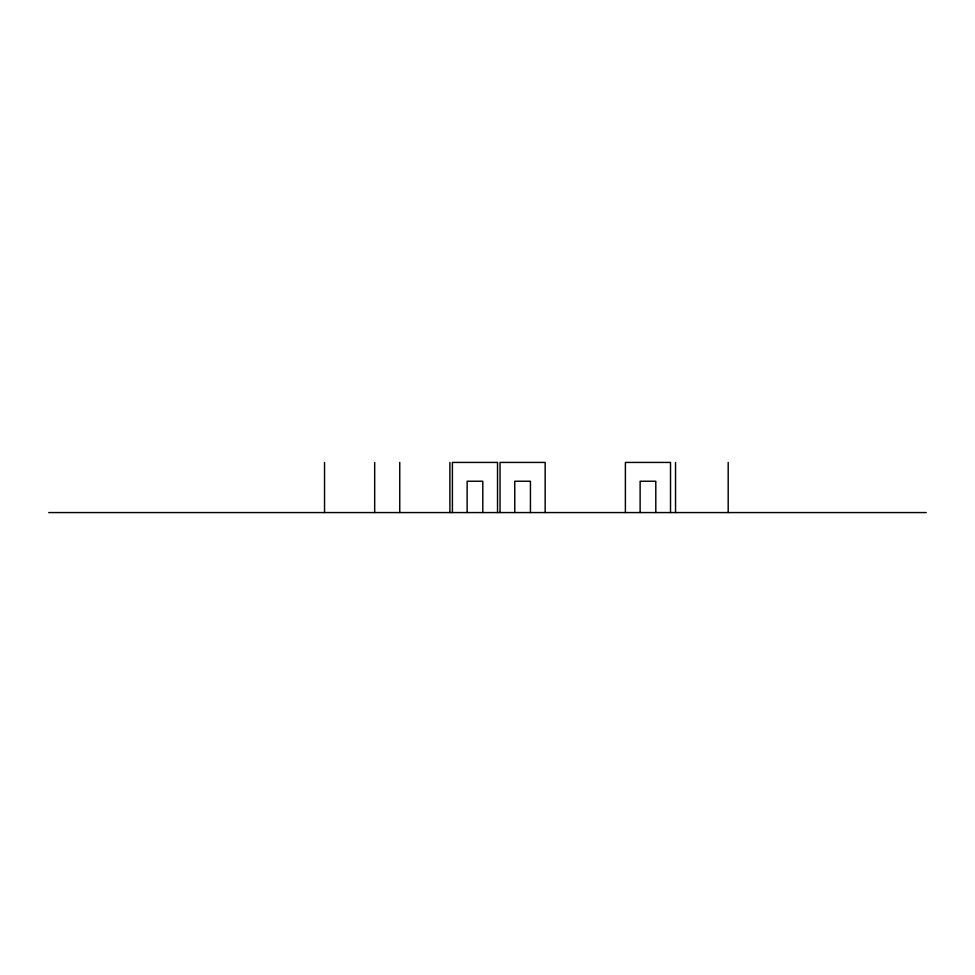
<?xml version="1.0" encoding="UTF-8"?>
<svg xmlns="http://www.w3.org/2000/svg" width="975" height="975" viewBox="0 0 975 975"><rect width="100%" height="100%" fill="white"/><g stroke="black" fill="none" stroke-linecap="round" stroke-linejoin="round"><path stroke-width="1.46" d="M48.75 512.57L926.25 512.57M728.191 462.43L728.191 512.57M675.541 462.43L675.541 512.57M670.52 512.57L670.52 462.43L625.389 462.43L625.389 512.57M655.797 512.57L655.797 481.236L640.124 481.236L640.124 512.57M545.159 512.57L545.159 462.43L500.041 462.43L500.041 512.57M530.437 512.57L530.437 481.236L514.763 481.236L514.763 512.57M497.53 512.57L497.53 462.43L452.4 462.43L452.4 512.57M482.796 512.57L482.796 481.236L467.135 481.236L467.135 512.57M449.889 462.43L449.889 512.57M399.75 462.43L399.75 512.57M374.68 462.43L374.68 512.57M324.541 462.43L324.541 512.57"/></g></svg>
